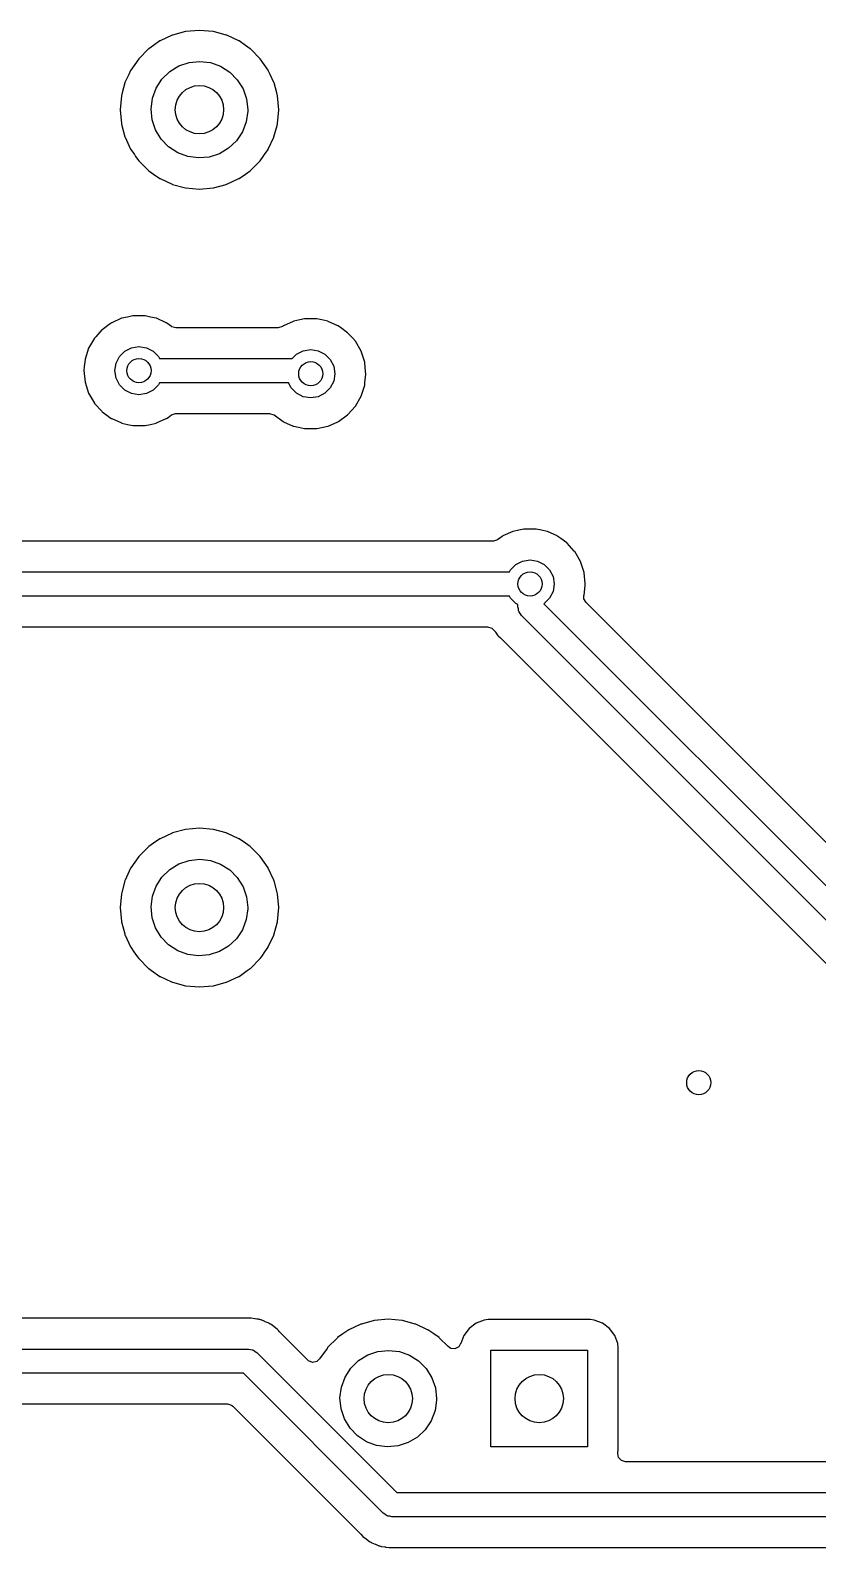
# Model space of a CAD drawing. Extents: x 61 to 228, y -146 to -45.
# Drawn here: x 195.3 to 208.34, y -124.54 to -99.42 of the extents above; entities that cross this region are included whole.
import ezdxf

# ---------------------------------------------------------------- set-up
doc = ezdxf.new("R2010")
doc.units = 0
doc.layers.add('BLACK', color=7, linetype='CONTINUOUS')

msp = doc.modelspace()

# ---------------------------------------------------------------- linework, layer by layer
at = {"layer": 'BLACK', "linetype": 'CONTINUOUS'}
for p, q in [((197.872, -99.4424), (197.661, -99.4988)), ((197.877, -99.441), (197.872, -99.4424)), ((197.872, -99.4424), (197.872, -99.4424)), ((198.105, -99.421), (197.877, -99.441)), ((198.333, -99.441), (198.105, -99.421)), ((198.339, -99.4424), (198.333, -99.441)), ((198.549, -99.4988), (198.339, -99.4424)), ((198.339, -99.4424), (198.339, -99.4424)), ((197.344, -99.6704), (197.266, -99.7251)), ((197.449, -99.597), (197.344, -99.6704)), ((197.454, -99.5947), (197.449, -99.597)), ((197.651, -99.5025), (197.454, -99.5947)), ((197.454, -99.5947), (197.454, -99.5947)), ((197.656, -99.5002), (197.651, -99.5025)), ((197.651, -99.5025), (197.651, -99.5025)), ((197.661, -99.4988), (197.656, -99.5002)), ((197.661, -99.4988), (197.661, -99.4988)), ((198.555, -99.5002), (198.549, -99.4988)), ((198.549, -99.4988), (198.549, -99.4988)), ((198.56, -99.5025), (198.555, -99.5002)), ((198.757, -99.5947), (198.56, -99.5025)), ((198.56, -99.5025), (198.56, -99.5025)), ((198.762, -99.597), (198.757, -99.5947)), ((198.757, -99.5947), (198.757, -99.5947)), ((198.867, -99.6704), (198.762, -99.597)), ((198.945, -99.7251), (198.867, -99.6704)), ((197.099, -99.8902), (196.968, -100.078)), ((197.261, -99.7283), (197.099, -99.8902)), ((197.266, -99.7251), (197.261, -99.7283)), ((197.266, -99.7251), (197.266, -99.7251)), ((197.765, -100.011), (197.934, -99.9532)), ((197.934, -99.9532), (198.111, -99.9345)), ((198.111, -99.9345), (198.288, -99.9556)), ((198.288, -99.9556), (198.456, -100.015)), ((198.95, -99.7283), (198.945, -99.7251)), ((198.945, -99.7251), (198.945, -99.7251)), ((199.112, -99.8902), (198.95, -99.7283)), ((199.243, -100.078), (199.112, -99.8902)), ((196.934, -100.151), (196.871, -100.285)), ((196.966, -100.083), (196.934, -100.151)), ((196.968, -100.078), (196.966, -100.083)), ((196.966, -100.083), (196.966, -100.083)), ((197.485, -100.229), (197.613, -100.104)), ((197.613, -100.104), (197.765, -100.011)), ((198.456, -100.015), (198.607, -100.111)), ((198.607, -100.111), (198.732, -100.238)), ((199.245, -100.083), (199.243, -100.078)), ((199.277, -100.151), (199.245, -100.083)), ((199.245, -100.083), (199.245, -100.083)), ((199.34, -100.285), (199.277, -100.151)), ((196.826, -100.454), (196.812, -100.506)), ((196.87, -100.291), (196.826, -100.454)), ((196.871, -100.285), (196.87, -100.291)), ((196.87, -100.291), (196.87, -100.291)), ((197.328, -100.546), (197.389, -100.379)), ((197.389, -100.379), (197.485, -100.229)), ((198.732, -100.238), (198.827, -100.389)), ((198.827, -100.389), (198.886, -100.557)), ((199.341, -100.291), (199.34, -100.285)), ((199.385, -100.454), (199.341, -100.291)), ((199.341, -100.291), (199.341, -100.291)), ((199.399, -100.506), (199.385, -100.454)), ((196.812, -100.506), (196.792, -100.734)), ((197.305, -100.723), (197.328, -100.546)), ((198.886, -100.557), (198.905, -100.734)), ((199.419, -100.734), (199.399, -100.506)), ((196.792, -100.734), (196.812, -100.963)), ((196.812, -100.963), (196.813, -100.968)), ((197.323, -100.901), (197.305, -100.723)), ((197.379, -101.07), (197.323, -100.901)), ((198.88, -100.933), (198.817, -101.1)), ((198.905, -100.757), (198.88, -100.933)), ((198.905, -100.734), (198.905, -100.757)), ((199.398, -100.968), (199.399, -100.963)), ((199.399, -100.963), (199.419, -100.734)), ((196.813, -100.968), (196.813, -100.968)), ((196.813, -100.968), (196.821, -100.996)), ((196.821, -100.996), (196.871, -101.184)), ((196.871, -101.184), (196.873, -101.189)), ((196.873, -101.189), (196.873, -101.189)), ((196.873, -101.189), (196.966, -101.386)), ((197.472, -101.223), (197.379, -101.07)), ((198.817, -101.1), (198.718, -101.249)), ((199.245, -101.386), (199.337, -101.189)), ((199.337, -101.189), (199.34, -101.184)), ((199.337, -101.189), (199.337, -101.189)), ((199.34, -101.184), (199.39, -100.996)), ((199.39, -100.996), (199.398, -100.968)), ((199.398, -100.968), (199.398, -100.968)), ((196.966, -101.386), (196.966, -101.386)), ((196.966, -101.386), (196.968, -101.391)), ((196.968, -101.391), (197.027, -101.476)), ((197.595, -101.351), (197.472, -101.223)), ((197.745, -101.449), (197.595, -101.351)), ((197.912, -101.511), (197.745, -101.449)), ((198.436, -101.463), (198.266, -101.518)), ((198.589, -101.372), (198.436, -101.463)), ((198.718, -101.249), (198.589, -101.372)), ((199.184, -101.476), (199.243, -101.391)), ((199.243, -101.391), (199.245, -101.386)), ((199.245, -101.386), (199.245, -101.386)), ((197.027, -101.476), (197.049, -101.507)), ((197.049, -101.507), (197.099, -101.579)), ((197.099, -101.579), (197.261, -101.741)), ((198.089, -101.534), (197.912, -101.511)), ((198.266, -101.518), (198.089, -101.534)), ((198.95, -101.741), (199.112, -101.579)), ((199.112, -101.579), (199.162, -101.507)), ((199.162, -101.507), (199.184, -101.476)), ((197.261, -101.741), (197.266, -101.744)), ((197.266, -101.744), (197.266, -101.744)), ((197.266, -101.744), (197.344, -101.799)), ((197.344, -101.799), (197.449, -101.872)), ((197.449, -101.872), (197.454, -101.874)), ((197.454, -101.874), (197.454, -101.874)), ((197.454, -101.874), (197.651, -101.966)), ((197.651, -101.966), (197.656, -101.969)), ((197.656, -101.969), (197.661, -101.97)), ((197.661, -101.97), (197.661, -101.97)), ((197.661, -101.97), (197.872, -102.027)), ((198.339, -102.027), (198.549, -101.97)), ((198.549, -101.97), (198.555, -101.969)), ((198.549, -101.97), (198.549, -101.97)), ((198.555, -101.969), (198.56, -101.966)), ((198.56, -101.966), (198.757, -101.874)), ((198.757, -101.874), (198.762, -101.872)), ((198.757, -101.874), (198.757, -101.874)), ((198.762, -101.872), (198.867, -101.799)), ((198.867, -101.799), (198.945, -101.744)), ((198.945, -101.744), (198.95, -101.741)), ((198.945, -101.744), (198.945, -101.744)), ((197.872, -102.027), (197.872, -102.027)), ((197.872, -102.027), (197.877, -102.028)), ((197.877, -102.028), (198.105, -102.048)), ((198.105, -102.048), (198.333, -102.028)), ((198.333, -102.028), (198.339, -102.027)), ((198.339, -102.027), (198.339, -102.027)), ((196.816, -104.188), (196.653, -104.261)), ((196.822, -104.186), (196.816, -104.188)), ((196.816, -104.188), (196.816, -104.188)), ((196.915, -104.166), (196.822, -104.186)), ((197.002, -104.147), (196.915, -104.166)), ((197.009, -104.146), (197.002, -104.147)), ((197.002, -104.147), (197.002, -104.147)), ((197.199, -104.146), (197.009, -104.146)), ((197.206, -104.147), (197.199, -104.146)), ((197.293, -104.166), (197.206, -104.147)), ((197.206, -104.147), (197.206, -104.147)), ((197.386, -104.186), (197.293, -104.166)), ((197.392, -104.188), (197.386, -104.186)), ((197.555, -104.261), (197.392, -104.188)), ((197.392, -104.188), (197.392, -104.188)), ((199.766, -104.215), (199.667, -104.236)), ((199.847, -104.198), (199.766, -104.215)), ((199.853, -104.197), (199.847, -104.198)), ((199.847, -104.198), (199.847, -104.198)), ((200.044, -104.197), (199.853, -104.197)), ((200.051, -104.198), (200.044, -104.197)), ((200.131, -104.215), (200.051, -104.198)), ((200.051, -104.198), (200.051, -104.198)), ((200.231, -104.236), (200.131, -104.215)), ((196.488, -104.38), (196.387, -104.493)), ((196.493, -104.376), (196.488, -104.38)), ((196.488, -104.38), (196.488, -104.38)), ((196.63, -104.276), (196.493, -104.376)), ((196.642, -104.267), (196.63, -104.276)), ((196.647, -104.263), (196.642, -104.267)), ((196.642, -104.267), (196.642, -104.267)), ((196.653, -104.261), (196.647, -104.263)), ((196.653, -104.261), (196.653, -104.261)), ((197.561, -104.263), (197.555, -104.261)), ((197.555, -104.261), (197.555, -104.261)), ((197.566, -104.267), (197.561, -104.263)), ((197.641, -104.322), (197.566, -104.267)), ((197.566, -104.267), (197.566, -104.267)), ((197.647, -104.326), (197.641, -104.322)), ((197.715, -104.346), (197.647, -104.326)), ((199.407, -104.346), (197.715, -104.346)), ((199.481, -104.322), (199.407, -104.346)), ((199.492, -104.314), (199.481, -104.322)), ((199.498, -104.311), (199.492, -104.314)), ((199.66, -104.239), (199.498, -104.311)), ((199.498, -104.311), (199.498, -104.311)), ((199.667, -104.236), (199.66, -104.239)), ((199.66, -104.239), (199.66, -104.239)), ((200.237, -104.239), (200.231, -104.236)), ((200.4, -104.311), (200.237, -104.239)), ((200.237, -104.239), (200.237, -104.239)), ((200.406, -104.314), (200.4, -104.311)), ((200.4, -104.311), (200.4, -104.311)), ((200.411, -104.318), (200.406, -104.314)), ((200.443, -104.341), (200.411, -104.318)), ((200.411, -104.318), (200.411, -104.318)), ((200.56, -104.426), (200.443, -104.341)), ((200.564, -104.431), (200.56, -104.426)), ((200.643, -104.519), (200.564, -104.431)), ((200.564, -104.431), (200.564, -104.431)), ((196.269, -104.683), (196.21, -104.864)), ((196.365, -104.517), (196.269, -104.683)), ((196.387, -104.493), (196.365, -104.517)), ((196.78, -104.819), (196.869, -104.731)), ((196.869, -104.731), (196.98, -104.674)), ((196.98, -104.674), (197.104, -104.654)), ((197.104, -104.654), (197.228, -104.674)), ((197.228, -104.674), (197.339, -104.731)), ((197.339, -104.731), (197.428, -104.819)), ((199.714, -104.782), (199.825, -104.725)), ((199.825, -104.725), (199.949, -104.705)), ((199.949, -104.705), (200.072, -104.725)), ((200.072, -104.725), (200.184, -104.782)), ((200.688, -104.568), (200.643, -104.519)), ((200.783, -104.734), (200.688, -104.568)), ((196.198, -104.984), (196.19, -105.054)), ((196.21, -104.871), (196.198, -104.984)), ((196.21, -104.864), (196.21, -104.871)), ((196.21, -104.871), (196.21, -104.871)), ((196.704, -105.054), (196.724, -104.931)), ((196.724, -104.931), (196.78, -104.819)), ((197.428, -104.819), (197.445, -104.854)), ((197.445, -104.854), (199.641, -104.854)), ((199.641, -104.854), (199.714, -104.782)), ((200.184, -104.782), (200.272, -104.87)), ((200.272, -104.87), (200.329, -104.982)), ((200.329, -104.982), (200.349, -105.105)), ((200.842, -104.915), (200.783, -104.734)), ((200.843, -104.922), (200.842, -104.915)), ((200.858, -105.068), (200.843, -104.922)), ((200.843, -104.922), (200.843, -104.922)), ((196.19, -105.054), (196.21, -105.244)), ((196.724, -105.178), (196.704, -105.054)), ((196.78, -105.29), (196.724, -105.178)), ((200.329, -105.229), (200.272, -105.34)), ((200.349, -105.105), (200.329, -105.229)), ((200.847, -105.251), (200.862, -105.112)), ((200.862, -105.105), (200.858, -105.068)), ((200.862, -105.112), (200.862, -105.105)), ((196.21, -105.244), (196.269, -105.426)), ((196.269, -105.426), (196.365, -105.591)), ((196.869, -105.378), (196.78, -105.29)), ((196.98, -105.435), (196.869, -105.378)), ((197.104, -105.454), (196.98, -105.435)), ((197.228, -105.435), (197.104, -105.454)), ((197.339, -105.378), (197.228, -105.435)), ((197.428, -105.29), (197.339, -105.378)), ((197.445, -105.254), (197.428, -105.29)), ((199.581, -105.254), (197.445, -105.254)), ((199.625, -105.34), (199.581, -105.254)), ((199.714, -105.429), (199.625, -105.34)), ((199.825, -105.486), (199.714, -105.429)), ((199.949, -105.505), (199.825, -105.486)), ((200.072, -105.486), (199.949, -105.505)), ((200.184, -105.429), (200.072, -105.486)), ((200.272, -105.34), (200.184, -105.429)), ((200.688, -105.642), (200.783, -105.477)), ((200.783, -105.477), (200.842, -105.295)), ((200.842, -105.295), (200.847, -105.251)), ((196.365, -105.591), (196.369, -105.596)), ((196.369, -105.596), (196.369, -105.596)), ((196.369, -105.596), (196.486, -105.726)), ((196.486, -105.726), (196.493, -105.733)), ((196.493, -105.733), (196.574, -105.792)), ((200.57, -105.773), (200.683, -105.647)), ((200.683, -105.647), (200.688, -105.642)), ((200.683, -105.647), (200.683, -105.647)), ((196.574, -105.792), (196.623, -105.828)), ((196.623, -105.828), (196.647, -105.846)), ((196.647, -105.846), (196.653, -105.848)), ((196.653, -105.848), (196.653, -105.848)), ((196.653, -105.848), (196.815, -105.92)), ((196.815, -105.92), (196.822, -105.923)), ((196.822, -105.923), (196.915, -105.943)), ((196.915, -105.943), (197.002, -105.962)), ((197.002, -105.962), (197.002, -105.962)), ((197.002, -105.962), (197.009, -105.963)), ((197.009, -105.963), (197.199, -105.963)), ((197.199, -105.963), (197.206, -105.962)), ((197.206, -105.962), (197.293, -105.943)), ((197.206, -105.962), (197.206, -105.962)), ((197.293, -105.943), (197.386, -105.923)), ((197.386, -105.923), (197.393, -105.92)), ((197.393, -105.92), (197.555, -105.848)), ((197.555, -105.848), (197.561, -105.846)), ((197.555, -105.848), (197.555, -105.848)), ((197.561, -105.846), (197.585, -105.828)), ((197.585, -105.828), (197.641, -105.787)), ((197.641, -105.787), (197.708, -105.763)), ((197.708, -105.763), (197.715, -105.763)), ((197.715, -105.763), (199.267, -105.763)), ((199.267, -105.763), (199.336, -105.783)), ((199.336, -105.783), (199.342, -105.787)), ((199.342, -105.787), (199.492, -105.896)), ((199.492, -105.896), (199.498, -105.899)), ((199.498, -105.899), (199.498, -105.899)), ((199.498, -105.899), (199.66, -105.971)), ((199.66, -105.971), (199.667, -105.974)), ((199.667, -105.974), (199.745, -105.991)), ((200.152, -105.991), (200.231, -105.974)), ((200.231, -105.974), (200.237, -105.971)), ((200.237, -105.971), (200.4, -105.899)), ((200.4, -105.899), (200.406, -105.896)), ((200.4, -105.899), (200.4, -105.899)), ((200.406, -105.896), (200.56, -105.784)), ((200.56, -105.784), (200.57, -105.773)), ((199.745, -105.991), (199.847, -106.012)), ((199.847, -106.012), (199.847, -106.012)), ((199.847, -106.012), (199.853, -106.014)), ((199.853, -106.014), (200.044, -106.014)), ((200.044, -106.014), (200.051, -106.012)), ((200.051, -106.012), (200.152, -105.991)), ((200.051, -106.012), (200.051, -106.012)), ((203.293, -107.719), (203.13, -107.791)), ((203.299, -107.716), (203.293, -107.719)), ((203.293, -107.719), (203.293, -107.719)), ((203.394, -107.696), (203.299, -107.716)), ((203.479, -107.678), (203.394, -107.696)), ((203.486, -107.676), (203.479, -107.678)), ((203.479, -107.678), (203.479, -107.678)), ((203.676, -107.676), (203.486, -107.676)), ((203.683, -107.678), (203.676, -107.676)), ((203.768, -107.696), (203.683, -107.678)), ((203.683, -107.678), (203.683, -107.678)), ((203.863, -107.716), (203.768, -107.696)), ((203.869, -107.719), (203.863, -107.716)), ((204.032, -107.791), (203.869, -107.719)), ((203.869, -107.719), (203.869, -107.719)), ((202.97, -107.876), (186.405, -107.876)), ((202.977, -107.876), (202.97, -107.876)), ((203.044, -107.852), (202.977, -107.876)), ((203.119, -107.798), (203.044, -107.852)), ((203.124, -107.794), (203.119, -107.798)), ((203.119, -107.798), (203.119, -107.798)), ((203.13, -107.791), (203.124, -107.794)), ((203.13, -107.791), (203.13, -107.791)), ((204.038, -107.794), (204.032, -107.791)), ((204.032, -107.791), (204.032, -107.791)), ((204.043, -107.798), (204.038, -107.794)), ((204.093, -107.834), (204.043, -107.798)), ((204.043, -107.798), (204.043, -107.798)), ((204.192, -107.906), (204.093, -107.834)), ((204.197, -107.911), (204.192, -107.906)), ((204.313, -108.04), (204.197, -107.911)), ((204.197, -107.911), (204.197, -107.911)), ((203.346, -108.261), (203.457, -108.205)), ((203.457, -108.205), (203.581, -108.185)), ((203.581, -108.185), (203.705, -108.205)), ((203.705, -108.205), (203.816, -108.261)), ((204.32, -108.048), (204.313, -108.04)), ((204.416, -108.213), (204.32, -108.048)), ((204.475, -108.395), (204.416, -108.213)), ((182.618, -108.385), (203.24, -108.385)), ((203.24, -108.385), (203.257, -108.35)), ((203.257, -108.35), (203.346, -108.261)), ((203.816, -108.261), (203.905, -108.35)), ((203.905, -108.35), (203.961, -108.461)), ((203.961, -108.461), (203.981, -108.585)), ((204.475, -108.399), (204.475, -108.395)), ((204.475, -108.402), (204.475, -108.399)), ((204.494, -108.578), (204.475, -108.402)), ((204.475, -108.402), (204.475, -108.402)), ((203.961, -108.709), (203.905, -108.82)), ((203.981, -108.585), (203.961, -108.709)), ((204.475, -108.775), (204.492, -108.605)), ((204.492, -108.605), (204.494, -108.592)), ((204.495, -108.585), (204.494, -108.578)), ((204.494, -108.592), (204.495, -108.585)), ((203.24, -108.785), (182.535, -108.785)), ((203.257, -108.82), (203.24, -108.785)), ((203.346, -108.909), (203.257, -108.82)), ((203.381, -108.926), (203.346, -108.909)), ((203.381, -108.966), (203.381, -108.926)), ((203.388, -108.999), (203.381, -108.966)), ((203.392, -109.032), (203.388, -108.999)), ((203.816, -108.909), (203.81, -108.912)), ((203.81, -108.912), (210.268, -115.37)), ((203.905, -108.82), (203.816, -108.909)), ((204.474, -108.778), (204.475, -108.775)), ((204.474, -108.829), (204.474, -108.778)), ((204.508, -108.891), (204.474, -108.829)), ((210.442, -114.825), (204.508, -108.891)), ((203.398, -109.042), (203.392, -109.032)), ((203.401, -109.053), (203.398, -109.042)), ((203.422, -109.079), (203.401, -109.053)), ((203.439, -109.107), (203.422, -109.079)), ((209.985, -115.653), (203.439, -109.107)), ((182.56, -109.293), (202.877, -109.293)), ((202.877, -109.293), (202.945, -109.314)), ((202.945, -109.314), (202.977, -109.343)), ((202.977, -109.343), (203.006, -109.38)), ((203.006, -109.38), (203.009, -109.385)), ((203.009, -109.385), (203.041, -109.432)), ((203.041, -109.432), (203.041, -109.432)), ((203.041, -109.432), (203.046, -109.438)), ((203.046, -109.438), (203.051, -109.443)), ((203.051, -109.443), (203.051, -109.443)), ((203.051, -109.443), (203.092, -109.479)), ((203.092, -109.479), (203.097, -109.484)), ((203.097, -109.484), (209.44, -115.827)), ((197.651, -112.711), (197.454, -112.803)), ((197.656, -112.708), (197.651, -112.711)), ((197.651, -112.711), (197.651, -112.711)), ((197.661, -112.707), (197.656, -112.708)), ((197.872, -112.65), (197.661, -112.707)), ((197.661, -112.707), (197.661, -112.707)), ((197.877, -112.649), (197.872, -112.65)), ((197.872, -112.65), (197.872, -112.65)), ((198.105, -112.629), (197.877, -112.649)), ((198.333, -112.649), (198.105, -112.629)), ((198.339, -112.65), (198.333, -112.649)), ((198.549, -112.707), (198.339, -112.65)), ((198.339, -112.65), (198.339, -112.65)), ((198.555, -112.708), (198.549, -112.707)), ((198.549, -112.707), (198.549, -112.707)), ((198.56, -112.711), (198.555, -112.708)), ((198.757, -112.803), (198.56, -112.711)), ((198.56, -112.711), (198.56, -112.711)), ((197.261, -112.936), (197.099, -113.098)), ((197.266, -112.933), (197.261, -112.936)), ((197.344, -112.878), (197.266, -112.933)), ((197.266, -112.933), (197.266, -112.933)), ((197.449, -112.805), (197.344, -112.878)), ((197.454, -112.803), (197.449, -112.805)), ((197.454, -112.803), (197.454, -112.803)), ((198.762, -112.805), (198.757, -112.803)), ((198.757, -112.803), (198.757, -112.803)), ((198.867, -112.878), (198.762, -112.805)), ((198.945, -112.933), (198.867, -112.878)), ((198.95, -112.936), (198.945, -112.933)), ((198.945, -112.933), (198.945, -112.933)), ((199.112, -113.098), (198.95, -112.936)), ((197.099, -113.098), (196.968, -113.286)), ((197.613, -113.312), (197.765, -113.219)), ((197.765, -113.219), (197.934, -113.161)), ((197.934, -113.161), (198.111, -113.143)), ((198.111, -113.143), (198.288, -113.164)), ((198.288, -113.164), (198.456, -113.223)), ((198.456, -113.223), (198.607, -113.319)), ((199.243, -113.286), (199.112, -113.098)), ((196.87, -113.499), (196.818, -113.692)), ((196.871, -113.493), (196.87, -113.499)), ((196.87, -113.499), (196.87, -113.499)), ((196.873, -113.488), (196.871, -113.493)), ((196.966, -113.291), (196.873, -113.488)), ((196.968, -113.286), (196.966, -113.291)), ((196.966, -113.291), (196.966, -113.291)), ((197.389, -113.587), (197.485, -113.437)), ((197.485, -113.437), (197.613, -113.312)), ((198.607, -113.319), (198.732, -113.446)), ((198.732, -113.446), (198.827, -113.597)), ((199.245, -113.291), (199.243, -113.286)), ((199.337, -113.488), (199.245, -113.291)), ((199.245, -113.291), (199.245, -113.291)), ((199.34, -113.493), (199.337, -113.488)), ((199.341, -113.499), (199.34, -113.493)), ((199.393, -113.692), (199.341, -113.499)), ((199.341, -113.499), (199.341, -113.499)), ((196.812, -113.714), (196.792, -113.942)), ((196.818, -113.692), (196.812, -113.714)), ((197.305, -113.931), (197.328, -113.754)), ((197.328, -113.754), (197.389, -113.587)), ((198.827, -113.597), (198.886, -113.765)), ((198.886, -113.765), (198.905, -113.942)), ((199.399, -113.714), (199.393, -113.692)), ((199.419, -113.942), (199.399, -113.714)), ((196.792, -113.942), (196.812, -114.171)), ((197.323, -114.109), (197.305, -113.931)), ((198.905, -113.965), (198.88, -114.141)), ((198.905, -113.942), (198.905, -113.965)), ((199.399, -114.171), (199.419, -113.942)), ((196.812, -114.171), (196.813, -114.176)), ((196.813, -114.176), (196.813, -114.176)), ((196.813, -114.176), (196.867, -114.377)), ((197.379, -114.278), (197.323, -114.109)), ((198.88, -114.141), (198.817, -114.308)), ((199.344, -114.377), (199.398, -114.176)), ((199.398, -114.176), (199.399, -114.171)), ((199.398, -114.176), (199.398, -114.176)), ((196.867, -114.377), (196.871, -114.392)), ((196.871, -114.392), (196.873, -114.397)), ((196.873, -114.397), (196.873, -114.397)), ((196.873, -114.397), (196.966, -114.594)), ((197.472, -114.431), (197.379, -114.278)), ((197.595, -114.559), (197.472, -114.431)), ((198.718, -114.457), (198.589, -114.58)), ((198.817, -114.308), (198.718, -114.457)), ((199.245, -114.594), (199.337, -114.397)), ((199.337, -114.397), (199.34, -114.392)), ((199.337, -114.397), (199.337, -114.397)), ((199.34, -114.392), (199.344, -114.377)), ((196.966, -114.594), (196.966, -114.594)), ((196.966, -114.594), (196.968, -114.599)), ((196.968, -114.599), (197.02, -114.673)), ((197.02, -114.673), (197.073, -114.749)), ((197.073, -114.749), (197.099, -114.787)), ((197.745, -114.657), (197.595, -114.559)), ((197.912, -114.719), (197.745, -114.657)), ((198.089, -114.742), (197.912, -114.719)), ((198.266, -114.726), (198.089, -114.742)), ((198.436, -114.671), (198.266, -114.726)), ((198.589, -114.58), (198.436, -114.671)), ((199.112, -114.787), (199.138, -114.749)), ((199.138, -114.749), (199.191, -114.673)), ((199.191, -114.673), (199.243, -114.599)), ((199.243, -114.599), (199.245, -114.594)), ((199.245, -114.594), (199.245, -114.594)), ((197.099, -114.787), (197.261, -114.949)), ((197.261, -114.949), (197.266, -114.952)), ((197.266, -114.952), (197.266, -114.952)), ((197.266, -114.952), (197.314, -114.986)), ((197.314, -114.986), (197.449, -115.08)), ((198.762, -115.08), (198.897, -114.986)), ((198.897, -114.986), (198.945, -114.952)), ((198.945, -114.952), (198.95, -114.949)), ((198.945, -114.952), (198.945, -114.952)), ((198.95, -114.949), (199.112, -114.787)), ((197.449, -115.08), (197.454, -115.082)), ((197.454, -115.082), (197.454, -115.082)), ((197.454, -115.082), (197.645, -115.171)), ((197.645, -115.171), (197.656, -115.177)), ((197.656, -115.177), (197.661, -115.178)), ((197.661, -115.178), (197.661, -115.178)), ((197.661, -115.178), (197.872, -115.235)), ((197.872, -115.235), (197.872, -115.235)), ((197.872, -115.235), (197.877, -115.236)), ((197.877, -115.236), (198.105, -115.256)), ((198.105, -115.256), (198.333, -115.236)), ((198.333, -115.236), (198.339, -115.235)), ((198.339, -115.235), (198.549, -115.178)), ((198.339, -115.235), (198.339, -115.235)), ((198.549, -115.178), (198.555, -115.177)), ((198.549, -115.178), (198.549, -115.178)), ((198.555, -115.177), (198.566, -115.171)), ((198.566, -115.171), (198.757, -115.082)), ((198.757, -115.082), (198.762, -115.08)), ((198.757, -115.082), (198.757, -115.082)), ((198.891, -120.741), (193.321, -120.741)), ((198.899, -120.741), (198.891, -120.741)), ((198.953, -120.738), (198.899, -120.741)), ((198.961, -120.737), (198.953, -120.738)), ((198.953, -120.738), (198.953, -120.738)), ((199.024, -120.749), (198.961, -120.737)), ((199.03, -120.75), (199.024, -120.749)), ((199.056, -120.753), (199.03, -120.75)), ((199.086, -120.757), (199.056, -120.753)), ((199.094, -120.758), (199.086, -120.757)), ((199.086, -120.757), (199.086, -120.757)), ((199.101, -120.761), (199.094, -120.758)), ((199.103, -120.762), (199.101, -120.761)), ((199.119, -120.766), (199.103, -120.762)), ((199.122, -120.767), (199.119, -120.766)), ((199.129, -120.768), (199.122, -120.767)), ((199.188, -120.795), (199.129, -120.768)), ((199.194, -120.797), (199.188, -120.795)), ((199.246, -120.818), (199.194, -120.797)), ((201, -120.778), (200.789, -120.835)), ((201.005, -120.777), (201, -120.778)), ((201, -120.778), (201, -120.778)), ((201.233, -120.757), (201.005, -120.777)), ((201.461, -120.777), (201.233, -120.757)), ((201.467, -120.778), (201.461, -120.777)), ((201.677, -120.835), (201.467, -120.778)), ((201.467, -120.778), (201.467, -120.778)), ((202.823, -120.769), (202.687, -120.82)), ((202.885, -120.762), (202.823, -120.769)), ((204.582, -120.762), (202.885, -120.762)), ((204.644, -120.769), (204.582, -120.762)), ((204.78, -120.82), (204.644, -120.769)), ((199.253, -120.821), (199.246, -120.818)), ((199.246, -120.818), (199.246, -120.818)), ((199.26, -120.825), (199.253, -120.821)), ((199.262, -120.826), (199.26, -120.825)), ((199.277, -120.835), (199.262, -120.826)), ((199.279, -120.836), (199.277, -120.835)), ((199.286, -120.839), (199.279, -120.836)), ((199.292, -120.844), (199.286, -120.839)), ((199.336, -120.878), (199.292, -120.844)), ((199.341, -120.882), (199.336, -120.878)), ((199.394, -120.919), (199.341, -120.882)), ((199.413, -120.942), (199.394, -120.919)), ((199.432, -120.963), (199.413, -120.942)), ((199.437, -120.969), (199.432, -120.963)), ((199.902, -121.433), (199.437, -120.969)), ((200.482, -120.999), (200.394, -121.061)), ((200.577, -120.933), (200.482, -120.999)), ((200.582, -120.931), (200.577, -120.933)), ((200.779, -120.839), (200.582, -120.931)), ((200.582, -120.931), (200.582, -120.931)), ((200.784, -120.836), (200.779, -120.839)), ((200.779, -120.839), (200.779, -120.839)), ((200.789, -120.835), (200.784, -120.836)), ((200.789, -120.835), (200.789, -120.835)), ((201.683, -120.836), (201.677, -120.835)), ((201.677, -120.835), (201.677, -120.835)), ((201.688, -120.839), (201.683, -120.836)), ((201.885, -120.931), (201.688, -120.839)), ((201.688, -120.839), (201.688, -120.839)), ((201.89, -120.933), (201.885, -120.931)), ((201.885, -120.931), (201.885, -120.931)), ((201.985, -120.999), (201.89, -120.933)), ((202.073, -121.061), (201.985, -120.999)), ((202.483, -121.024), (202.432, -121.16)), ((202.57, -120.907), (202.483, -121.024)), ((202.687, -120.82), (202.57, -120.907)), ((204.897, -120.907), (204.78, -120.82)), ((204.984, -121.024), (204.897, -120.907)), ((205.035, -121.16), (204.984, -121.024)), ((143.376, -121.249), (198.916, -121.249)), ((198.916, -121.249), (198.949, -121.257)), ((198.949, -121.257), (198.982, -121.261)), ((198.982, -121.261), (198.992, -121.267)), ((198.992, -121.267), (199.003, -121.269)), ((199.003, -121.269), (199.029, -121.29)), ((199.029, -121.29), (199.057, -121.308)), ((199.057, -121.308), (201.374, -123.625)), ((200.218, -121.239), (200.096, -121.414)), ((200.224, -121.231), (200.218, -121.239)), ((200.227, -121.226), (200.224, -121.231)), ((200.224, -121.231), (200.224, -121.231)), ((200.389, -121.064), (200.227, -121.226)), ((200.394, -121.061), (200.389, -121.064)), ((200.394, -121.061), (200.394, -121.061)), ((200.893, -121.347), (201.062, -121.289)), ((201.062, -121.289), (201.239, -121.271)), ((201.239, -121.271), (201.416, -121.292)), ((201.416, -121.292), (201.584, -121.351)), ((202.078, -121.064), (202.073, -121.061)), ((202.073, -121.061), (202.073, -121.061)), ((202.223, -121.21), (202.078, -121.064)), ((202.266, -121.238), (202.223, -121.21)), ((202.337, -121.245), (202.266, -121.238)), ((202.4, -121.212), (202.337, -121.245)), ((202.43, -121.159), (202.4, -121.212)), ((202.432, -121.16), (202.43, -121.159)), ((202.933, -122.87), (202.933, -121.27)), ((202.933, -121.27), (204.533, -121.27)), ((204.533, -121.27), (204.533, -122.87)), ((205.042, -121.222), (205.035, -121.16)), ((205.042, -122.919), (205.042, -121.222)), ((199.913, -121.443), (199.902, -121.433)), ((199.979, -121.47), (199.913, -121.443)), ((200.049, -121.456), (199.979, -121.47)), ((200.094, -121.413), (200.049, -121.456)), ((200.096, -121.414), (200.094, -121.413)), ((200.613, -121.565), (200.741, -121.44)), ((200.741, -121.44), (200.893, -121.347)), ((201.584, -121.351), (201.735, -121.447)), ((201.735, -121.447), (201.86, -121.574)), ((198.833, -121.649), (143.293, -121.649)), ((201.15, -123.966), (198.833, -121.649)), ((200.456, -121.882), (200.517, -121.715)), ((200.517, -121.715), (200.613, -121.565)), ((201.86, -121.574), (201.955, -121.725)), ((201.955, -121.725), (202.014, -121.893)), ((200.433, -122.059), (200.456, -121.882)), ((200.451, -122.237), (200.433, -122.059)), ((202.014, -121.893), (202.033, -122.07)), ((160.02, -122.158), (198.57, -122.158)), ((198.57, -122.158), (198.638, -122.178)), ((198.638, -122.178), (198.659, -122.195)), ((198.659, -122.195), (199.719, -123.254)), ((200.507, -122.406), (200.451, -122.237)), ((202.008, -122.269), (201.945, -122.436)), ((202.033, -122.093), (202.008, -122.269)), ((202.033, -122.07), (202.033, -122.093)), ((200.6, -122.559), (200.507, -122.406)), ((200.723, -122.687), (200.6, -122.559)), ((201.945, -122.436), (201.846, -122.585)), ((200.873, -122.785), (200.723, -122.687)), ((201.04, -122.847), (200.873, -122.785)), ((201.564, -122.799), (201.394, -122.854)), ((201.717, -122.708), (201.564, -122.799)), ((201.846, -122.585), (201.717, -122.708)), ((201.217, -122.87), (201.04, -122.847)), ((201.394, -122.854), (201.217, -122.87)), ((204.533, -122.87), (202.933, -122.87)), ((205.036, -122.969), (205.042, -122.919)), ((205.036, -122.977), (205.036, -122.969)), ((205.046, -123.043), (205.036, -122.977)), ((205.093, -123.096), (205.046, -123.043)), ((199.719, -123.254), (200.77, -124.306)), ((205.161, -123.116), (205.093, -123.096)), ((218.729, -123.116), (205.161, -123.116)), ((201.374, -123.625), (218.992, -123.625)), ((201.178, -123.984), (201.15, -123.966)), ((201.204, -124.005), (201.178, -123.984)), ((201.216, -124.008), (201.204, -124.005)), ((201.225, -124.014), (201.216, -124.008)), ((201.259, -124.018), (201.225, -124.014)), ((201.291, -124.025), (201.259, -124.018)), ((219.075, -124.025), (201.291, -124.025)), ((200.77, -124.306), (200.776, -124.312)), ((200.776, -124.312), (200.814, -124.355)), ((200.814, -124.355), (200.866, -124.392)), ((200.866, -124.392), (200.872, -124.396)), ((200.872, -124.396), (200.922, -124.435)), ((200.922, -124.435), (200.929, -124.439)), ((200.929, -124.439), (200.931, -124.44)), ((200.931, -124.44), (200.946, -124.448)), ((200.946, -124.448), (200.948, -124.45)), ((200.948, -124.45), (200.954, -124.454)), ((200.954, -124.454), (200.961, -124.457)), ((200.961, -124.457), (200.961, -124.457)), ((200.961, -124.457), (201.014, -124.477)), ((201.014, -124.477), (201.02, -124.48)), ((201.02, -124.48), (201.078, -124.506)), ((201.078, -124.506), (201.086, -124.507)), ((201.086, -124.507), (201.088, -124.508)), ((201.088, -124.508), (201.104, -124.513)), ((201.104, -124.513), (201.107, -124.514)), ((201.107, -124.514), (201.114, -124.516)), ((201.114, -124.516), (201.122, -124.517)), ((201.122, -124.517), (201.177, -124.525)), ((201.177, -124.525), (201.184, -124.526)), ((201.184, -124.526), (201.193, -124.527)), ((201.193, -124.527), (201.247, -124.537)), ((201.247, -124.537), (201.254, -124.537)), ((201.254, -124.537), (201.309, -124.534)), ((201.254, -124.537), (201.254, -124.537)), ((201.309, -124.534), (201.316, -124.533)), ((201.316, -124.533), (219.046, -124.533))]:
    msp.add_line(p, q, dxfattribs=at)
at = {"layer": 'BLACK'}
for centre, radius in [((198.105, -100.734), 0.4), ((197.104, -105.054), 0.2), ((199.949, -105.105), 0.2), ((203.581, -108.585), 0.2), ((198.105, -113.942), 0.4), ((206.375, -116.84), 0.2), ((201.233, -122.07), 0.4), ((203.733, -122.07), 0.4)]:
    msp.add_circle(centre, radius, dxfattribs=at)

doc.saveas('drawing.dxf')
